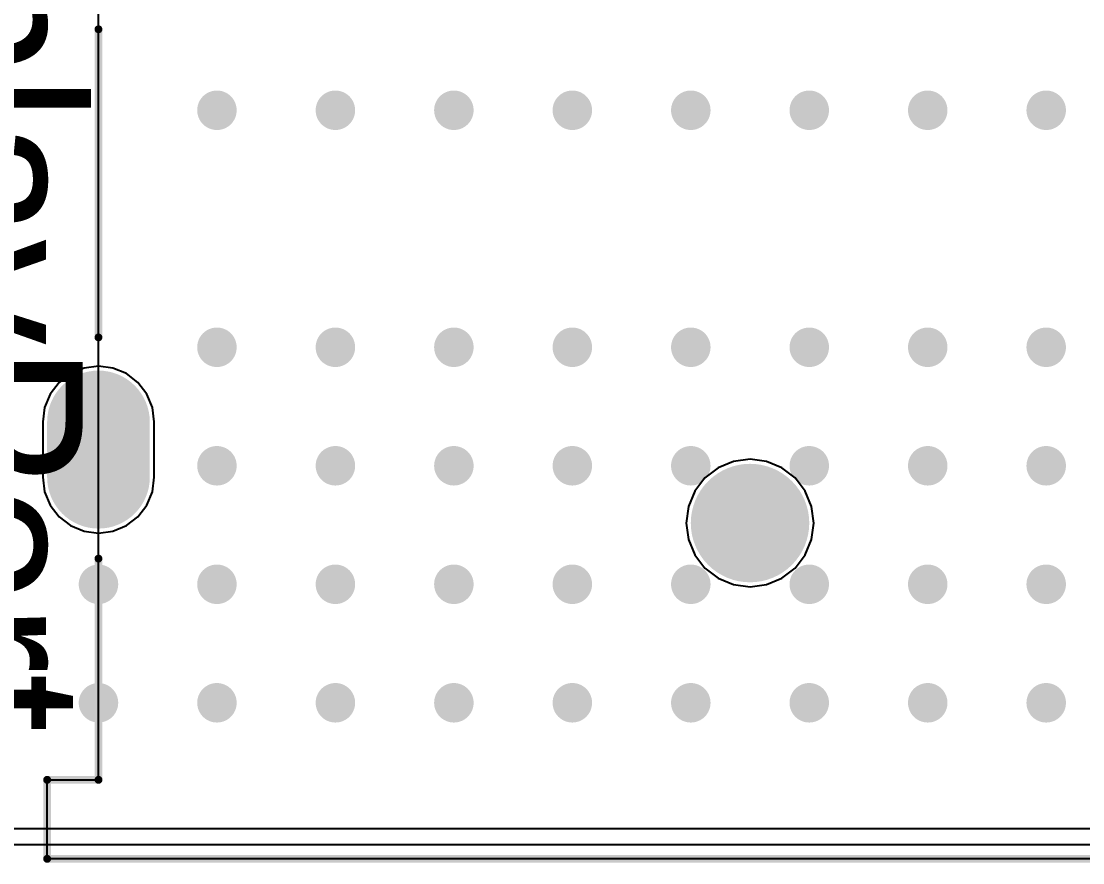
# Model space of a CAD drawing. Header units: millimetres. Extents: x 15 to 122, y 23 to 96.
# Drawn here: x 32.02 to 45.46, y 24.97 to 35.63 of the extents above; entities that cross this region are included whole.
import ezdxf

# ---------------------------------------------------------------- set-up
doc = ezdxf.new("R2010")
doc.units = ezdxf.units.MM
for name, color, linetype in [('BottomLayer', 5, 'Continuous'), ('TopLayer', 1, 'Continuous'), ('TopOverlay', 2, 'Continuous'), ('TopSolder', 216, 'Continuous'), ('Upper Modules', 80, 'Continuous')]:
    doc.layers.add(name, color=color, linetype=linetype)
doc.styles.get("Standard").update_dxf_attribs({"font": 'ARExthalf2.shx', "width": 0.1})

msp = doc.modelspace()

# ---------------------------------------------------------------- linework, layer by layer
at = {"layer": 'BottomLayer'}
for p, q in [((32.81726736, 31.23697588), (32.64698322, 31.16644262)), ((33.00000258, 31.26103476), (32.81726736, 31.23697588)), ((33.1827378, 31.23697588), (33.00000258, 31.26103476)), ((33.35302194, 31.16644262), (33.1827378, 31.23697588)), ((32.50075796, 31.05424066), (32.388556, 30.9080154)), ((32.64698322, 31.16644262), (32.50075796, 31.05424066)), ((33.4992472, 31.05424066), (33.35302194, 31.16644262)), ((33.61144916, 30.9080154), (33.4992472, 31.05424066)), ((32.388556, 30.9080154), (32.31802274, 30.73773126)), ((33.68198242, 30.73773126), (33.61144916, 30.9080154)), ((32.31802274, 30.73773126), (32.29396386, 30.55499604)), ((33.7060413, 30.55499604), (33.68198242, 30.73773126)), ((32.29396386, 30.55499604), (32.29396386, 29.85499744)), ((33.7060413, 29.85499744), (33.7060413, 30.55499604)), ((40.84655026, 29.97379578), (40.67943604, 29.84556388)), ((41.04115998, 30.05440522), (40.84655026, 29.97379578)), ((41.25000132, 30.08190072), (41.04115998, 30.05440522)), ((41.45884265999999, 30.05440522), (41.25000132, 30.08190072)), ((41.65345238, 29.97379578), (41.45884265999999, 30.05440522)), ((41.8205666, 29.84556388), (41.65345238, 29.97379578)), ((32.29396386, 29.85499744), (32.31802274, 29.67226222)), ((33.68198242, 29.67226222), (33.7060413, 29.85499744)), ((40.67943604, 29.84556388), (40.55120414, 29.67844966)), ((41.9487985, 29.67844966), (41.8205666, 29.84556388)), ((32.31802274, 29.67226222), (32.388556, 29.50197808)), ((33.61144916, 29.50197808), (33.68198242, 29.67226222)), ((40.55120414, 29.67844966), (40.4705947, 29.48383994)), ((42.02940794, 29.48383994), (41.9487985, 29.67844966)), ((32.388556, 29.50197808), (32.50075796, 29.35575282)), ((33.4992472, 29.35575282), (33.61144916, 29.50197808)), ((40.4705947, 29.48383994), (40.4430992, 29.2749986)), ((42.05690344, 29.2749986), (42.02940794, 29.48383994)), ((32.50075796, 29.35575282), (32.64698322, 29.24355086)), ((33.35302194, 29.24355086), (33.4992472, 29.35575282)), ((32.64698322, 29.24355086), (32.81726736, 29.1730176)), ((32.81726736, 29.1730176), (33.00000258, 29.14895872)), ((33.00000258, 29.14895872), (33.1827378, 29.1730176)), ((33.1827378, 29.1730176), (33.35302194, 29.24355086)), ((40.4430992, 29.2749986), (40.4705947, 29.06615726)), ((42.02940794, 29.06615726), (42.05690344, 29.2749986)), ((40.4705947, 29.06615726), (40.55120414, 28.87154754)), ((41.9487985, 28.87154754), (42.02940794, 29.06615726)), ((40.55120414, 28.87154754), (40.67943604, 28.70443332)), ((41.8205666, 28.70443332), (41.9487985, 28.87154754)), ((40.67943604, 28.70443332), (40.84655026, 28.57620142)), ((41.65345238, 28.57620142), (41.8205666, 28.70443332)), ((40.84655026, 28.57620142), (41.04115998, 28.49559198)), ((41.04115998, 28.49559198), (41.25000132, 28.46809648)), ((41.25000132, 28.46809648), (41.45884265999999, 28.49559198)), ((41.45884265999999, 28.49559198), (41.65345238, 28.57620142)), ((51.29608232, 25.40391922), (27.99999988, 25.40391922))]:
    msp.add_line(p, q, dxfattribs=at)
for points, const_width in [([(34.37499094, 34.49998942, 1), (34.6249879, 34.49998942, 1)], 0.2499995), ([(35.87499048, 34.49998942, 1), (36.12498744, 34.49998942, 1)], 0.2499995), ([(37.37499002, 34.49998942, 1), (37.62498698, 34.49998942, 1)], 0.2499995), ([(38.87498956, 34.49998942, 1), (39.12498652, 34.49998942, 1)], 0.2499995), ([(40.3749891, 34.49998942, 1), (40.62498606, 34.49998942, 1)], 0.2499995), ([(41.87498864, 34.49998942, 1), (42.1249856, 34.49998942, 1)], 0.2499995), ([(43.37498818, 34.49998942, 1), (43.62498514, 34.49998942, 1)], 0.2499995), ([(44.87498772, 34.49998942, 1), (45.12498468, 34.49998942, 1)], 0.2499995), ([(34.37499094, 31.49999034, 1), (34.6249879, 31.49999034, 1)], 0.2499995), ([(35.87499048, 31.49999034, 1), (36.12498744, 31.49999034, 1)], 0.2499995), ([(37.37499002, 31.49999034, 1), (37.62498698, 31.49999034, 1)], 0.2499995), ([(38.87498956, 31.49999034, 1), (39.12498652, 31.49999034, 1)], 0.2499995), ([(40.3749891, 31.49999034, 1), (40.62498606, 31.49999034, 1)], 0.2499995), ([(41.87498864, 31.49999034, 1), (42.1249856, 31.49999034, 1)], 0.2499995), ([(43.37498818, 31.49999034, 1), (43.62498514, 31.49999034, 1)], 0.2499995), ([(44.87498772, 31.49999034, 1), (45.12498468, 31.49999034, 1)], 0.2499995), ([(32.70000318, 30.55499604, 1), (33.30000198, 30.55499604, 1)], 0.5999987999999999), ([(32.70000318, 30.55499604, 1), (33.30000198, 30.55499604, 1)], 0.5999987999999999), ([(32.70000318, 29.85499744, 1), (33.30000198, 29.85499744, 1)], 0.5999987999999999), ([(32.70000318, 29.85499744, 1), (33.30000198, 29.85499744, 1)], 0.5999987999999999), ([(34.37499094, 29.9999908, 1), (34.6249879, 29.9999908, 1)], 0.2499995), ([(35.87499048, 29.9999908, 1), (36.12498744, 29.9999908, 1)], 0.2499995), ([(37.37499002, 29.9999908, 1), (37.62498698, 29.9999908, 1)], 0.2499995), ([(38.87498956, 29.9999908, 1), (39.12498652, 29.9999908, 1)], 0.2499995), ([(40.3749891, 29.9999908, 1), (40.62498606, 29.9999908, 1)], 0.2499995), ([(41.87498864, 29.9999908, 1), (42.1249856, 29.9999908, 1)], 0.2499995), ([(43.37498818, 29.9999908, 1), (43.62498514, 29.9999908, 1)], 0.2499995), ([(44.87498772, 29.9999908, 1), (45.12498468, 29.9999908, 1)], 0.2499995), ([(40.90000202, 29.2749986, 1), (41.60000062, 29.2749986, 1)], 0.6999985999999999), ([(32.8749914, 28.49999126, 1), (33.12498836, 28.49999126, 1)], 0.2499995), ([(34.37499094, 28.49999126, 1), (34.6249879, 28.49999126, 1)], 0.2499995), ([(35.87499048, 28.49999126, 1), (36.12498744, 28.49999126, 1)], 0.2499995), ([(37.37499002, 28.49999126, 1), (37.62498698, 28.49999126, 1)], 0.2499995), ([(38.87498956, 28.49999126, 1), (39.12498652, 28.49999126, 1)], 0.2499995), ([(40.3749891, 28.49999126, 1), (40.62498606, 28.49999126, 1)], 0.2499995), ([(41.87498864, 28.49999126, 1), (42.1249856, 28.49999126, 1)], 0.2499995), ([(43.37498818, 28.49999126, 1), (43.62498514, 28.49999126, 1)], 0.2499995), ([(44.87498772, 28.49999126, 1), (45.12498468, 28.49999126, 1)], 0.2499995), ([(32.8749914, 26.99999172, 1), (33.12498836, 26.99999172, 1)], 0.2499995), ([(34.37499094, 26.99999172, 1), (34.6249879, 26.99999172, 1)], 0.2499995), ([(35.87499048, 26.99999172, 1), (36.12498744, 26.99999172, 1)], 0.2499995), ([(37.37499002, 26.99999172, 1), (37.62498698, 26.99999172, 1)], 0.2499995), ([(38.87498956, 26.99999172, 1), (39.12498652, 26.99999172, 1)], 0.2499995), ([(40.3749891, 26.99999172, 1), (40.62498606, 26.99999172, 1)], 0.2499995), ([(41.87498864, 26.99999172, 1), (42.1249856, 26.99999172, 1)], 0.2499995), ([(43.37498818, 26.99999172, 1), (43.62498514, 26.99999172, 1)], 0.2499995), ([(44.87498772, 26.99999172, 1), (45.12498468, 26.99999172, 1)], 0.2499995)]:
    msp.add_lwpolyline(points, format="xyb", close=True, dxfattribs=dict(at, const_width=const_width))
for points in [[(33.00000258, 31.15499484), (33.00000258, 31.15499484), (33.00000258, 29.25499864)], [(33.60000137999999, 30.55499604), (32.40000378, 30.55499604), (33.60000137999999, 29.85499744), (32.40000378, 29.85499744)]]:
    msp.add_solid(points, dxfattribs=at)
at = {"layer": 'TopLayer'}
for p, q in [((32.81726736, 31.23697588), (32.64698322, 31.16644262)), ((33.00000258, 31.26103476), (32.81726736, 31.23697588)), ((33.1827378, 31.23697588), (33.00000258, 31.26103476)), ((33.35302194, 31.16644262), (33.1827378, 31.23697588)), ((32.50075796, 31.05424066), (32.388556, 30.9080154)), ((32.64698322, 31.16644262), (32.50075796, 31.05424066)), ((33.4992472, 31.05424066), (33.35302194, 31.16644262)), ((33.61144916, 30.9080154), (33.4992472, 31.05424066)), ((32.388556, 30.9080154), (32.31802274, 30.73773126)), ((33.68198242, 30.73773126), (33.61144916, 30.9080154)), ((32.31802274, 30.73773126), (32.29396386, 30.55499604)), ((33.7060413, 30.55499604), (33.68198242, 30.73773126)), ((32.29396386, 30.55499604), (32.29396386, 29.85499744)), ((33.7060413, 29.85499744), (33.7060413, 30.55499604)), ((40.84655026, 29.97379578), (40.67943604, 29.84556388)), ((41.04115998, 30.05440522), (40.84655026, 29.97379578)), ((41.25000132, 30.08190072), (41.04115998, 30.05440522)), ((41.45884265999999, 30.05440522), (41.25000132, 30.08190072)), ((41.65345238, 29.97379578), (41.45884265999999, 30.05440522)), ((41.8205666, 29.84556388), (41.65345238, 29.97379578)), ((32.29396386, 29.85499744), (32.31802274, 29.67226222)), ((33.68198242, 29.67226222), (33.7060413, 29.85499744)), ((40.67943604, 29.84556388), (40.55120414, 29.67844966)), ((41.9487985, 29.67844966), (41.8205666, 29.84556388)), ((32.31802274, 29.67226222), (32.388556, 29.50197808)), ((33.61144916, 29.50197808), (33.68198242, 29.67226222)), ((40.55120414, 29.67844966), (40.4705947, 29.48383994)), ((42.02940794, 29.48383994), (41.9487985, 29.67844966)), ((32.388556, 29.50197808), (32.50075796, 29.35575282)), ((33.4992472, 29.35575282), (33.61144916, 29.50197808)), ((40.4705947, 29.48383994), (40.4430992, 29.2749986)), ((42.05690344, 29.2749986), (42.02940794, 29.48383994)), ((32.50075796, 29.35575282), (32.64698322, 29.24355086)), ((33.35302194, 29.24355086), (33.4992472, 29.35575282)), ((32.64698322, 29.24355086), (32.81726736, 29.1730176)), ((32.81726736, 29.1730176), (33.00000258, 29.14895872)), ((33.00000258, 29.14895872), (33.1827378, 29.1730176)), ((33.1827378, 29.1730176), (33.35302194, 29.24355086)), ((40.4430992, 29.2749986), (40.4705947, 29.06615726)), ((42.02940794, 29.06615726), (42.05690344, 29.2749986)), ((40.4705947, 29.06615726), (40.55120414, 28.87154754)), ((41.9487985, 28.87154754), (42.02940794, 29.06615726)), ((40.55120414, 28.87154754), (40.67943604, 28.70443332)), ((41.8205666, 28.70443332), (41.9487985, 28.87154754)), ((40.67943604, 28.70443332), (40.84655026, 28.57620142)), ((41.65345238, 28.57620142), (41.8205666, 28.70443332)), ((40.84655026, 28.57620142), (41.04115998, 28.49559198)), ((41.04115998, 28.49559198), (41.25000132, 28.46809648)), ((41.25000132, 28.46809648), (41.45884265999999, 28.49559198)), ((41.45884265999999, 28.49559198), (41.65345238, 28.57620142)), ((51.29608232, 25.40391922), (27.99999988, 25.40391922))]:
    msp.add_line(p, q, dxfattribs=at)
for points, const_width in [([(34.37499094, 34.49998942, 1), (34.6249879, 34.49998942, 1)], 0.2499995), ([(35.87499048, 34.49998942, 1), (36.12498744, 34.49998942, 1)], 0.2499995), ([(37.37499002, 34.49998942, 1), (37.62498698, 34.49998942, 1)], 0.2499995), ([(38.87498956, 34.49998942, 1), (39.12498652, 34.49998942, 1)], 0.2499995), ([(40.3749891, 34.49998942, 1), (40.62498606, 34.49998942, 1)], 0.2499995), ([(41.87498864, 34.49998942, 1), (42.1249856, 34.49998942, 1)], 0.2499995), ([(43.37498818, 34.49998942, 1), (43.62498514, 34.49998942, 1)], 0.2499995), ([(44.87498772, 34.49998942, 1), (45.12498468, 34.49998942, 1)], 0.2499995), ([(34.37499094, 31.49999034, 1), (34.6249879, 31.49999034, 1)], 0.2499995), ([(35.87499048, 31.49999034, 1), (36.12498744, 31.49999034, 1)], 0.2499995), ([(37.37499002, 31.49999034, 1), (37.62498698, 31.49999034, 1)], 0.2499995), ([(38.87498956, 31.49999034, 1), (39.12498652, 31.49999034, 1)], 0.2499995), ([(40.3749891, 31.49999034, 1), (40.62498606, 31.49999034, 1)], 0.2499995), ([(41.87498864, 31.49999034, 1), (42.1249856, 31.49999034, 1)], 0.2499995), ([(43.37498818, 31.49999034, 1), (43.62498514, 31.49999034, 1)], 0.2499995), ([(44.87498772, 31.49999034, 1), (45.12498468, 31.49999034, 1)], 0.2499995), ([(32.70000318, 30.55499604, 1), (33.30000198, 30.55499604, 1)], 0.5999987999999999), ([(32.70000318, 30.55499604, 1), (33.30000198, 30.55499604, 1)], 0.5999987999999999), ([(32.70000318, 29.85499744, 1), (33.30000198, 29.85499744, 1)], 0.5999987999999999), ([(32.70000318, 29.85499744, 1), (33.30000198, 29.85499744, 1)], 0.5999987999999999), ([(34.37499094, 29.9999908, 1), (34.6249879, 29.9999908, 1)], 0.2499995), ([(35.87499048, 29.9999908, 1), (36.12498744, 29.9999908, 1)], 0.2499995), ([(37.37499002, 29.9999908, 1), (37.62498698, 29.9999908, 1)], 0.2499995), ([(38.87498956, 29.9999908, 1), (39.12498652, 29.9999908, 1)], 0.2499995), ([(40.3749891, 29.9999908, 1), (40.62498606, 29.9999908, 1)], 0.2499995), ([(41.87498864, 29.9999908, 1), (42.1249856, 29.9999908, 1)], 0.2499995), ([(43.37498818, 29.9999908, 1), (43.62498514, 29.9999908, 1)], 0.2499995), ([(44.87498772, 29.9999908, 1), (45.12498468, 29.9999908, 1)], 0.2499995), ([(40.90000202, 29.2749986, 1), (41.60000062, 29.2749986, 1)], 0.6999985999999999), ([(32.8749914, 28.49999126, 1), (33.12498836, 28.49999126, 1)], 0.2499995), ([(34.37499094, 28.49999126, 1), (34.6249879, 28.49999126, 1)], 0.2499995), ([(35.87499048, 28.49999126, 1), (36.12498744, 28.49999126, 1)], 0.2499995), ([(37.37499002, 28.49999126, 1), (37.62498698, 28.49999126, 1)], 0.2499995), ([(38.87498956, 28.49999126, 1), (39.12498652, 28.49999126, 1)], 0.2499995), ([(40.3749891, 28.49999126, 1), (40.62498606, 28.49999126, 1)], 0.2499995), ([(41.87498864, 28.49999126, 1), (42.1249856, 28.49999126, 1)], 0.2499995), ([(43.37498818, 28.49999126, 1), (43.62498514, 28.49999126, 1)], 0.2499995), ([(44.87498772, 28.49999126, 1), (45.12498468, 28.49999126, 1)], 0.2499995), ([(32.8749914, 26.99999172, 1), (33.12498836, 26.99999172, 1)], 0.2499995), ([(34.37499094, 26.99999172, 1), (34.6249879, 26.99999172, 1)], 0.2499995), ([(35.87499048, 26.99999172, 1), (36.12498744, 26.99999172, 1)], 0.2499995), ([(37.37499002, 26.99999172, 1), (37.62498698, 26.99999172, 1)], 0.2499995), ([(38.87498956, 26.99999172, 1), (39.12498652, 26.99999172, 1)], 0.2499995), ([(40.3749891, 26.99999172, 1), (40.62498606, 26.99999172, 1)], 0.2499995), ([(41.87498864, 26.99999172, 1), (42.1249856, 26.99999172, 1)], 0.2499995), ([(43.37498818, 26.99999172, 1), (43.62498514, 26.99999172, 1)], 0.2499995), ([(44.87498772, 26.99999172, 1), (45.12498468, 26.99999172, 1)], 0.2499995)]:
    msp.add_lwpolyline(points, format="xyb", close=True, dxfattribs=dict(at, const_width=const_width))
for points in [[(33.00000258, 31.15499484), (33.00000258, 31.15499484), (33.00000258, 29.25499864)], [(33.60000137999999, 30.55499604), (32.40000378, 30.55499604), (33.60000137999999, 29.85499744), (32.40000378, 29.85499744)]]:
    msp.add_solid(points, dxfattribs=at)
at = {"layer": 'TopOverlay', "const_width": 0.0999998}
for points in [[(33.00000258, 31.62499898), (33.00000258, 35.5249988)], [(33.00000258, 26.02499748), (33.00000258, 28.8249995)], [(32.35000134, 25.02499694), (32.35000134, 26.02499748)], [(32.35000134, 26.02499748), (33.00000258, 26.02499748)], [(32.35000134, 25.02499694), (50.1500013, 25.02499694)]]:
    msp.add_lwpolyline(points, dxfattribs=at)
at = {"layer": 'TopOverlay', "const_width": 0.0499999}
for points in [[(32.9750039, 35.5249988, 1), (33.02500126, 35.5249988, 1)], [(32.9750039, 31.62499898, 1), (33.02500126, 31.62499898, 1)], [(32.9750039, 28.8249995, 1), (33.02500126, 28.8249995, 1)], [(32.32500266, 26.02499748, 1), (32.37500002, 26.02499748, 1)], [(32.32500266, 26.02499748, 1), (32.37500002, 26.02499748, 1)], [(32.9750039, 26.02499748, 1), (33.02500126, 26.02499748, 1)], [(32.9750039, 26.02499748, 1), (33.02500126, 26.02499748, 1)], [(32.32500266, 25.02499694, 1), (32.37500002, 25.02499694, 1)], [(32.32500266, 25.02499694, 1), (32.37500002, 25.02499694, 1)]]:
    msp.add_lwpolyline(points, format="xyb", close=True, dxfattribs=at)
at = {"layer": 'TopSolder'}
for points, const_width in [([(32.6750045, 30.55499604, 1), (33.32500066, 30.55499604, 1)], 0.6499986999999999), ([(32.6750045, 30.55499604, 1), (33.32500066, 30.55499604, 1)], 0.6499986999999999), ([(32.6750045, 30.55499604, 1), (33.32500066, 30.55499604, 1)], 0.6499986999999999), ([(32.6750045, 30.55499604, 1), (33.32500066, 30.55499604, 1)], 0.6499986999999999), ([(32.6750045, 29.85499744, 1), (33.32500066, 29.85499744, 1)], 0.6499986999999999), ([(32.6750045, 29.85499744, 1), (33.32500066, 29.85499744, 1)], 0.6499986999999999), ([(32.6750045, 29.85499744, 1), (33.32500066, 29.85499744, 1)], 0.6499986999999999), ([(32.6750045, 29.85499744, 1), (33.32500066, 29.85499744, 1)], 0.6499986999999999), ([(40.8750008, 29.2749986, 1), (41.62500184, 29.2749986, 1)], 0.7499985), ([(40.8750008, 29.2749986, 1), (41.62500184, 29.2749986, 1)], 0.7499985)]:
    msp.add_lwpolyline(points, format="xyb", close=True, dxfattribs=dict(at, const_width=const_width))
for points in [[(33.00000258, 31.20499474), (33.00000258, 31.20499474), (33.00000258, 29.20499874)], [(33.00000258, 31.20499474), (33.00000258, 31.20499474), (33.00000258, 29.20499874)], [(33.65000128, 30.55499604), (32.35000388, 30.55499604), (33.65000128, 29.85499744), (32.35000388, 29.85499744)], [(33.65000128, 30.55499604), (32.35000388, 30.55499604), (33.65000128, 29.85499744), (32.35000388, 29.85499744)]]:
    msp.add_solid(points, dxfattribs=at)
at = {"layer": 'Upper Modules'}
for p, q in [((33.00000258, 26.02499748), (33.00000258, 39.42500116)), ((32.35000134, 25.02499694), (32.35000134, 26.02499748)), ((32.35000134, 26.02499748), (33.00000258, 26.02499748)), ((51.4999986, 25.2000004), (28.04999978, 25.20000294)), ((50.1500013, 25.02499694), (32.35000134, 25.02499694))]:
    msp.add_line(p, q, dxfattribs=at)

# ---------------------------------------------------------------- texts
at = {"layer": 'TopOverlay'}
msp.add_text('DisplayPort', height=2.00000108, rotation=270, dxfattribs=at).set_placement((30.8000019, 40.30000068))

doc.saveas('drawing.dxf')
